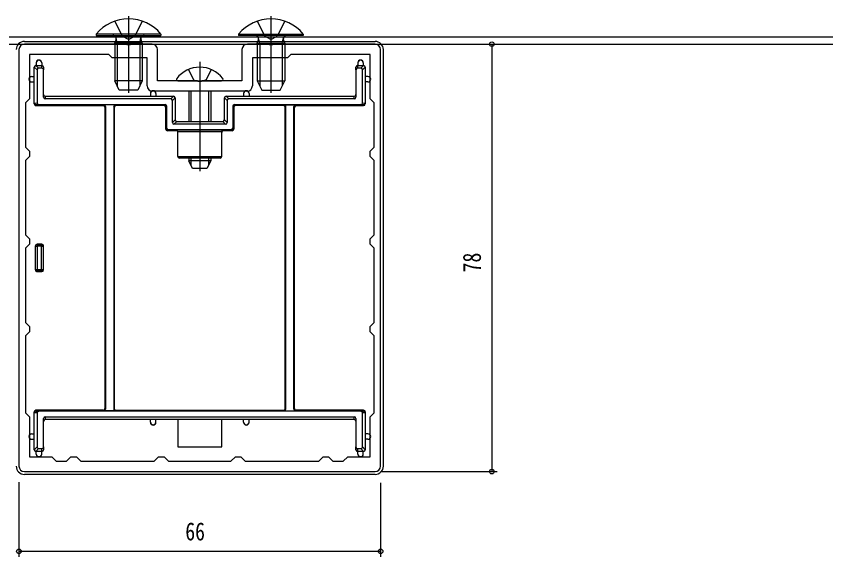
# Model space of a CAD drawing. Units: millimetres, scale not verified. Extents: x -420 to 420, y -297 to 297.
# Drawn here: x -256.5 to -108.8, y 0.6 to 99.3 of the extents above; entities that cross this region are included whole.
import ezdxf
from ezdxf.enums import TextEntityAlignment as Align

# ---------------------------------------------------------------- set-up
doc = ezdxf.new("R2010")
doc.units = ezdxf.units.MM
doc.header["$LTSCALE"] = 2
for name, color, linetype in [('0-2_YKK_11', 7, 'Continuous'), ('0-3_YKK_12', 2, 'Continuous'), ('0-4_YKK_13', 4, 'Continuous'), ('0-5_YKK_D', 6, 'Continuous')]:
    doc.layers.add(name, color=color, linetype=linetype)
doc.styles.add('ＭＳ ゴシック', font='')
doc.styles.get('ＭＳ ゴシック').set_extended_font_data('MS Gothic')

msp = doc.modelspace()

# ---------------------------------------------------------------- linework, layer by layer
at = {"layer": '0-2_YKK_11'}
for p, q in [((-256.025, 93.166), (-256.025, 17.166)), ((-190.025, 17.166), (-190.025, 93.166)), ((-214.425, 85.566), (-231.625, 85.566)), ((-255.025, 16.166), (-191.025, 16.166))]:
    msp.add_line(p, q, dxfattribs=at)
for points in [[(-231.725, 94.166), (-235.566, 94.166), (-235.75, 94.046), (-236.3, 94.046), (-236.483, 94.166), (-255.025, 94.166)], [(-215.325, 93.166), (-215.325, 87.466), (-222.566, 87.466), (-222.75, 87.346), (-223.3, 87.346), (-223.483, 87.466), (-230.725, 87.466), (-230.725, 93.166)], [(-191.025, 94.166), (-209.566, 94.166), (-209.75, 94.046), (-210.3, 94.046), (-210.483, 94.166), (-214.325, 94.166)], [(-232.625, 86.566), (-232.625, 91.666), (-239.025, 91.666), (-239.625, 92.266), (-254.125, 92.266), (-254.125, 84.166), (-254.825, 83.466), (-254.825, 75.366), (-254.125, 74.666), (-254.125, 73.666), (-254.825, 72.966), (-254.825, 59.366), (-254.125, 58.666), (-254.125, 57.666), (-254.825, 56.966), (-254.825, 43.366), (-254.125, 42.666), (-254.125, 41.666), (-254.825, 40.966), (-254.825, 26.866), (-254.125, 26.166), (-254.125, 18.866), (-250.025, 18.866), (-249.225, 18.066), (-247.325, 18.066), (-246.525, 18.866), (-245.525, 18.866), (-244.725, 18.066), (-231.325, 18.066), (-230.525, 18.866), (-229.525, 18.866), (-228.725, 18.066), (-217.325, 18.066), (-216.525, 18.866), (-215.525, 18.866), (-214.725, 18.066), (-201.325, 18.066), (-200.525, 18.866), (-199.525, 18.866), (-198.725, 18.066)], [(-198.725, 18.066), (-196.825, 18.066), (-196.025, 18.866), (-191.925, 18.866), (-191.925, 26.166), (-191.225, 26.866), (-191.225, 40.966), (-191.925, 41.666), (-191.925, 42.666), (-191.225, 43.366), (-191.225, 56.966), (-191.925, 57.666), (-191.925, 58.666), (-191.225, 59.366), (-191.225, 72.966), (-191.925, 73.666), (-191.925, 74.666), (-191.225, 75.366), (-191.225, 83.466), (-191.925, 84.166), (-191.925, 92.266), (-206.425, 92.266), (-207.025, 91.666), (-213.425, 91.666), (-213.425, 86.566)]]:
    msp.add_lwpolyline(points, dxfattribs=at)
for centre, start, end in [((-255.025, 93.166), 90.00001, 179.99999), ((-231.725, 93.166), 0.00001, 89.99999), ((-214.325, 93.166), 90.00001, 179.99999), ((-191.025, 93.166), 0.00001, 89.99999), ((-231.625, 86.566), 180.00001, 269.99999), ((-214.425, 86.566), 270.00001, 359.99999), ((-255.025, 17.166), 180.00001, 269.99999), ((-191.025, 17.166), 270.00001, 359.99999)]:
    msp.add_arc(centre, 1, start, end, dxfattribs=at)
at = {"layer": '0-3_YKK_12'}
for p, q in [((-23.025, 95.466), (-343.025, 95.466)), ((-343.025, 94.166), (-23.025, 94.166))]:
    msp.add_line(p, q, dxfattribs=at)
at = {"layer": '0-4_YKK_13'}
for p, q in [((-236.025, 99.266), (-236.025, 85.267)), ((-210.025, 99.266), (-210.025, 85.267)), ((-238.525, 98.349), (-237.17, 95.632)), ((-233.525, 98.349), (-234.88, 95.632)), ((-212.525, 98.349), (-211.17, 95.632)), ((-207.525, 98.349), (-208.88, 95.632)), ((-255.027, 94.666), (-191.022, 94.666)), ((-241.925, 96.014), (-241.925, 95.766)), ((-230.125, 96.014), (-241.925, 96.014)), ((-241.925, 95.766), (-230.125, 95.766)), ((-238.525, 94.366), (-238.308, 94.961)), ((-238.092, 94.366), (-238.285, 95.289)), ((-236.025, 95.023), (-237.17, 95.632)), ((-236.025, 95.023), (-234.88, 95.632)), ((-233.958, 94.366), (-233.764, 95.289)), ((-233.525, 94.366), (-233.741, 94.961)), ((-230.125, 96.014), (-230.125, 95.766)), ((-215.925, 96.014), (-215.925, 95.766)), ((-215.925, 96.014), (-204.125, 96.014)), ((-204.125, 95.766), (-215.925, 95.766)), ((-212.525, 94.366), (-212.308, 94.961)), ((-212.092, 94.366), (-212.285, 95.289)), ((-210.025, 95.023), (-211.17, 95.632)), ((-210.025, 95.023), (-208.88, 95.632)), ((-207.958, 94.366), (-207.764, 95.289)), ((-207.525, 94.366), (-207.741, 94.961)), ((-204.125, 96.014), (-204.125, 95.766)), ((-233.525, 94.366), (-238.525, 94.366)), ((-238.525, 94.366), (-238.525, 87.466)), ((-238.092, 94.366), (-238.092, 86.546)), ((-233.958, 94.366), (-233.958, 86.546)), ((-233.525, 94.366), (-233.525, 87.466)), ((-212.525, 94.366), (-207.525, 94.366)), ((-212.525, 94.366), (-212.525, 87.466)), ((-212.092, 94.366), (-212.092, 86.546)), ((-207.958, 94.366), (-207.958, 86.546)), ((-207.525, 94.366), (-207.525, 87.466)), ((-189.525, 93.169), (-189.525, 17.164)), ((-252.929, 90.266), (-252.429, 89.766)), ((-252.925, 90.266), (-251.825, 90.266)), ((-252.875, 90.766), (-252.875, 90.266)), ((-251.875, 90.766), (-251.875, 90.266)), ((-251.825, 89.766), (-251.825, 90.266)), ((-223.025, 90.966), (-223.025, 71.003)), ((-194.225, 90.266), (-194.225, 89.766)), ((-194.225, 90.266), (-193.125, 90.266)), ((-194.175, 90.766), (-194.175, 90.266)), ((-193.621, 89.766), (-193.121, 90.266)), ((-193.175, 90.766), (-193.175, 90.266)), ((-252.725, 89.47), (-253.225, 89.97)), ((-252.725, 89.47), (-252.725, 83.441)), ((-251.825, 89.766), (-252.429, 89.766)), ((-251.525, 89.966), (-251.525, 89.462)), ((-251.525, 84.471), (-251.525, 89.462)), ((-225.1, 89.543), (-224.17, 87.678)), ((-220.95, 89.543), (-221.88, 87.678)), ((-194.525, 89.462), (-194.525, 89.966)), ((-194.525, 89.462), (-194.525, 84.471)), ((-193.621, 89.766), (-194.225, 89.766)), ((-192.825, 89.97), (-193.325, 89.47)), ((-193.325, 83.441), (-193.325, 89.47)), ((-253.725, 88.266), (-253.225, 88.266)), ((-253.725, 87.266), (-253.225, 87.266)), ((-233.525, 87.466), (-238.525, 87.466)), ((-237.725, 85.766), (-238.525, 87.466)), ((-233.525, 87.466), (-234.325, 85.766)), ((-227, 87.466), (-219.049, 87.466)), ((-224.17, 87.678), (-223.772, 87.466)), ((-221.88, 87.678), (-222.278, 87.466)), ((-212.525, 87.466), (-211.725, 85.766)), ((-212.525, 87.466), (-207.525, 87.466)), ((-208.325, 85.766), (-207.525, 87.466)), ((-192.325, 88.266), (-192.825, 88.266)), ((-192.325, 87.266), (-192.825, 87.266)), ((-234.325, 85.766), (-237.725, 85.766)), ((-211.725, 85.766), (-208.325, 85.766)), ((-251.225, 84.666), (-251.225, 84.166)), ((-251.225, 84.666), (-227.825, 84.666)), ((-232.025, 85.166), (-232.025, 84.666)), ((-231.025, 85.166), (-231.025, 84.666)), ((-228.321, 84.166), (-227.821, 84.666)), ((-227.525, 84.37), (-228.025, 83.87)), ((-227.525, 84.366), (-227.525, 80.366)), ((-225.025, 85.566), (-225.025, 80.066)), ((-224.646, 85.566), (-224.646, 80.066)), ((-221.404, 85.566), (-221.404, 80.066)), ((-221.025, 85.566), (-221.025, 80.066)), ((-218.025, 83.87), (-218.525, 84.37)), ((-218.525, 80.366), (-218.525, 84.366)), ((-218.229, 84.666), (-217.729, 84.166)), ((-218.225, 84.666), (-194.825, 84.666)), ((-215.025, 85.166), (-215.025, 84.666)), ((-214.025, 85.166), (-214.025, 84.666)), ((-194.825, 84.166), (-194.825, 84.666)), ((-253.225, 83.414), (-252.725, 83.441)), ((-253.225, 83.266), (-253.225, 83.415)), ((-252.421, 83.141), (-252.925, 83.115)), ((-252.925, 83.115), (-252.925, 82.966)), ((-252.925, 82.966), (-240.625, 82.966)), ((-252.421, 83.141), (-229.35, 83.141)), ((-228.321, 84.166), (-251.225, 84.166)), ((-240.625, 82.966), (-240.52, 83.071)), ((-238.429, 83.071), (-240.52, 83.071)), ((-240.22, 82.771), (-240.325, 82.666)), ((-240.22, 82.771), (-240.22, 27.562)), ((-238.625, 82.666), (-238.729, 82.771)), ((-238.729, 82.771), (-238.729, 27.562)), ((-238.429, 83.071), (-238.325, 82.966)), ((-229.525, 82.966), (-238.325, 82.966)), ((-229.525, 82.966), (-229.35, 83.141)), ((-229.05, 82.841), (-229.225, 82.666)), ((-229.05, 78.841), (-229.05, 82.841)), ((-228.025, 79.862), (-228.025, 83.87)), ((-218.025, 83.87), (-218.025, 79.862)), ((-194.825, 84.166), (-217.729, 84.166)), ((-216.999, 82.841), (-216.999, 78.841)), ((-216.825, 82.666), (-216.999, 82.841)), ((-216.699, 83.141), (-193.628, 83.141)), ((-216.699, 83.141), (-216.525, 82.966)), ((-207.725, 82.966), (-216.525, 82.966)), ((-207.725, 82.966), (-207.62, 83.071)), ((-207.62, 83.071), (-205.529, 83.071)), ((-207.32, 82.771), (-207.425, 82.666)), ((-207.32, 27.562), (-207.32, 82.771)), ((-205.725, 82.666), (-205.829, 82.771)), ((-205.829, 27.562), (-205.829, 82.771)), ((-205.529, 83.071), (-205.425, 82.966)), ((-205.425, 82.966), (-193.125, 82.966)), ((-193.125, 83.115), (-193.628, 83.141)), ((-193.325, 83.441), (-192.825, 83.414)), ((-193.125, 82.966), (-193.125, 83.115)), ((-192.825, 83.415), (-192.825, 83.266)), ((-240.325, 82.666), (-240.325, 27.666)), ((-238.625, 82.666), (-238.625, 27.666)), ((-229.225, 78.666), (-229.225, 82.666)), ((-216.825, 82.666), (-216.825, 78.666)), ((-207.425, 27.666), (-207.425, 82.666)), ((-205.725, 27.666), (-205.725, 82.666)), ((-228.025, 79.862), (-227.525, 80.362)), ((-227.229, 80.066), (-227.729, 79.566)), ((-227.225, 80.066), (-218.825, 80.066)), ((-218.321, 79.566), (-218.821, 80.066)), ((-218.525, 80.362), (-218.025, 79.862)), ((-229.225, 78.666), (-229.05, 78.841)), ((-228.75, 78.541), (-228.925, 78.366)), ((-227.325, 78.366), (-228.925, 78.366)), ((-217.299, 78.541), (-228.75, 78.541)), ((-218.321, 79.566), (-227.729, 79.566)), ((-227.325, 78.366), (-227.325, 78.454)), ((-218.725, 78.454), (-218.725, 78.366)), ((-217.125, 78.366), (-218.725, 78.366)), ((-217.125, 78.366), (-217.299, 78.541)), ((-216.999, 78.841), (-216.825, 78.666)), ((-227.025, 73.666), (-227.025, 78.154)), ((-219.025, 73.666), (-219.025, 78.154)), ((-227.025, 73.666), (-219.025, 73.666)), ((-219.325, 73.366), (-226.725, 73.366)), ((-225.025, 73.366), (-225.025, 72.866)), ((-221.025, 72.866), (-225.025, 72.866)), ((-224.325, 71.466), (-225.025, 72.866)), ((-224.646, 73.366), (-224.646, 72.108)), ((-221.025, 72.866), (-221.725, 71.466)), ((-221.404, 73.366), (-221.404, 72.108)), ((-221.025, 73.366), (-221.025, 72.866)), ((-221.725, 71.466), (-224.325, 71.466)), ((-252.725, 57.666), (-252.725, 57.599)), ((-251.825, 57.666), (-252.725, 57.666)), ((-251.892, 57.599), (-251.825, 57.666)), ((-253.025, 57.299), (-253.025, 57.366)), ((-252.725, 57.599), (-252.725, 57.299)), ((-252.725, 57.599), (-251.892, 57.599)), ((-251.892, 57.299), (-252.725, 57.299)), ((-251.892, 57.299), (-251.892, 57.599)), ((-251.525, 57.366), (-251.592, 57.299)), ((-251.525, 52.966), (-251.525, 57.366)), ((-253.025, 53.034), (-252.725, 53.034)), ((-253.025, 52.966), (-253.025, 53.034)), ((-252.725, 53.034), (-251.892, 53.034)), ((-251.892, 53.034), (-251.592, 53.034)), ((-251.825, 52.666), (-251.892, 52.734)), ((-251.592, 53.034), (-251.525, 52.966)), ((-253.225, 26.918), (-253.225, 27.066)), ((-252.725, 26.892), (-253.225, 26.918)), ((-252.925, 27.366), (-252.925, 27.218)), ((-240.625, 27.366), (-252.925, 27.366)), ((-252.925, 27.218), (-252.421, 27.192)), ((-252.725, 26.892), (-252.725, 20.662)), ((-193.628, 27.192), (-252.421, 27.192)), ((-240.52, 27.262), (-240.625, 27.366)), ((-238.429, 27.262), (-240.52, 27.262)), ((-240.325, 27.666), (-240.22, 27.562)), ((-238.729, 27.562), (-238.625, 27.666)), ((-238.325, 27.366), (-238.429, 27.262)), ((-238.325, 27.366), (-207.725, 27.366)), ((-207.62, 27.262), (-207.725, 27.366)), ((-207.62, 27.262), (-205.529, 27.262)), ((-207.425, 27.666), (-207.32, 27.562)), ((-205.829, 27.562), (-205.725, 27.666)), ((-205.425, 27.366), (-205.529, 27.262)), ((-193.125, 27.366), (-205.425, 27.366)), ((-193.628, 27.192), (-193.125, 27.218)), ((-192.825, 26.918), (-193.325, 26.892)), ((-193.325, 20.662), (-193.325, 26.892)), ((-193.125, 27.218), (-193.125, 27.366)), ((-192.825, 27.066), (-192.825, 26.918)), ((-251.525, 20.671), (-251.525, 25.862)), ((-251.225, 26.166), (-194.825, 26.166)), ((-251.225, 26.166), (-251.225, 25.666)), ((-194.825, 25.666), (-251.225, 25.666)), ((-232.025, 25.166), (-232.025, 25.666)), ((-231.025, 25.166), (-231.025, 25.666)), ((-227.025, 25.666), (-227.025, 20.666)), ((-219.025, 20.666), (-219.025, 25.666)), ((-215.025, 25.166), (-215.025, 25.666)), ((-214.025, 25.166), (-214.025, 25.666)), ((-194.825, 25.666), (-194.825, 26.166)), ((-194.525, 25.862), (-194.525, 20.671)), ((-253.725, 23.066), (-253.225, 23.066)), ((-192.325, 23.066), (-192.825, 23.066)), ((-253.725, 22.066), (-253.225, 22.066)), ((-192.325, 22.066), (-192.825, 22.066)), ((-253.225, 20.162), (-252.725, 20.662)), ((-252.429, 20.366), (-252.929, 19.866)), ((-251.825, 19.866), (-252.925, 19.866)), ((-252.875, 19.366), (-252.875, 19.866)), ((-252.429, 20.366), (-251.825, 20.366)), ((-251.875, 19.366), (-251.875, 19.866)), ((-251.825, 19.866), (-251.825, 20.366)), ((-251.525, 20.671), (-251.525, 20.166)), ((-227.025, 20.666), (-219.025, 20.666)), ((-194.525, 20.166), (-194.525, 20.671)), ((-194.225, 20.366), (-193.621, 20.366)), ((-194.225, 20.366), (-194.225, 19.866)), ((-193.125, 19.866), (-194.225, 19.866)), ((-194.175, 19.366), (-194.175, 19.866)), ((-193.121, 19.866), (-193.621, 20.366)), ((-193.325, 20.662), (-192.825, 20.162)), ((-193.175, 19.366), (-193.175, 19.866)), ((-191.022, 15.666), (-255.027, 15.666))]:
    msp.add_line(p, q, dxfattribs=at)
for points in [[(-253.225, 83.414), (-253.225, 83.415), (-253.225, 89.966)], [(-192.825, 89.966), (-192.825, 83.415), (-192.825, 83.414)], [(-253.025, 53.034), (-253.025, 57.299), (-252.725, 57.299), (-252.725, 53.034)], [(-251.892, 53.034), (-251.892, 57.299), (-251.592, 57.299), (-251.592, 53.034)], [(-251.892, 53.034), (-251.892, 52.734), (-252.725, 52.734), (-252.725, 53.034)], [(-252.725, 52.734), (-252.725, 52.666), (-251.825, 52.666)], [(-253.225, 20.166), (-253.225, 26.918), (-253.225, 26.918)], [(-192.825, 26.918), (-192.825, 26.918), (-192.825, 20.166)]]:
    msp.add_lwpolyline(points, dxfattribs=at)
for centre, radius, start, end in [((-236.025, 91.066), 7.7, 39.98312, 140.01688), ((-210.025, 91.066), 7.7, 39.98312, 140.01688), ((-238.872, 95.166), 0.6, 340.03043, 90), ((-233.177, 95.166), 0.6, 90, 199.96957), ((-212.872, 95.166), 0.6, 340.03043, 90), ((-207.177, 95.166), 0.6, 90, 199.96957), ((-252.925, 89.966), 0.3, 90.77436, 179.22564), ((-252.925, 89.966), 0.3, 90, 90.77436), ((-252.375, 90.766), 0.5, 0, 180), ((-252.375, 90.721), 0.502, 5.14122, 174.85878), ((-251.825, 89.966), 0.3, 0, 90), ((-194.225, 89.966), 0.3, 90, 180), ((-193.675, 90.766), 0.5, 0, 180), ((-193.675, 90.721), 0.502, 5.14118, 174.85882), ((-193.125, 89.966), 0.3, 89.22564, 90), ((-193.125, 89.966), 0.3, 0.77436, 89.22564), ((-252.925, 89.966), 0.3, 179.22564, 180), ((-223.025, 84.666), 5.3, 37.71409, 142.28591), ((-193.125, 89.966), 0.3, 0, 0.77436), ((-253.725, 87.766), 0.5, 90, 270), ((-253.68, 87.766), 0.502, 95.14124, 264.85876), ((-227, 87.741), 0.274, 142.28591, 270), ((-219.049, 87.741), 0.274, 270, 37.71409), ((-192.37, 87.766), 0.502, 275.14081, 84.85919), ((-192.325, 87.766), 0.5, 270, 90), ((-251.225, 84.966), 0.3, 180, 270), ((-231.525, 85.166), 0.5, 0, 180), ((-231.525, 85.121), 0.502, 5.14121, 174.85879), ((-227.825, 84.366), 0.3, 89.22564, 90), ((-227.825, 84.366), 0.3, 0.77436, 89.22564), ((-227.825, 84.366), 0.3, 0, 0.77436), ((-218.225, 84.366), 0.3, 90.77436, 179.22564), ((-218.225, 84.366), 0.3, 179.22564, 180), ((-218.225, 84.366), 0.3, 90, 90.77436), ((-214.525, 85.166), 0.5, 0, 180), ((-214.525, 85.121), 0.502, 5.14143, 174.85857), ((-194.825, 84.966), 0.3, 270, 0), ((-227.225, 80.366), 0.3, 180, 180.77436), ((-227.225, 80.366), 0.3, 180.77436, 269.22564), ((-227.225, 80.366), 0.3, 269.22564, 270), ((-218.825, 80.366), 0.3, 270, 270.77436), ((-218.825, 80.366), 0.3, 270.77436, 359.22564), ((-218.825, 80.366), 0.3, 359.22564, 0), ((-227.325, 78.154), 0.3, 0.00135, 90.00078), ((-218.725, 78.154), 0.3, 89.99887, 179.99935), ((-226.725, 73.666), 0.3, 180, 270), ((-219.325, 73.666), 0.3, 270, 0), ((-252.725, 57.299), 0.3, 89.99904, 179.99909), ((-251.892, 57.299), 0.3, 0.00488, 89.99486), ((-252.725, 53.034), 0.3, 180.00091, 270.00096), ((-251.892, 53.034), 0.3, 270.00514, 359.99512), ((-251.225, 25.366), 0.3, 90, 180), ((-231.525, 25.211), 0.502, 185.14145, 354.85855), ((-231.525, 25.166), 0.5, 180, 0), ((-214.525, 25.211), 0.502, 185.14167, 354.85833), ((-214.525, 25.166), 0.5, 180, 0), ((-194.825, 25.366), 0.3, 0, 90), ((-253.725, 22.566), 0.5, 90, 270), ((-253.68, 22.566), 0.502, 95.14146, 264.85854), ((-192.37, 22.566), 0.502, 275.14103, 84.85897), ((-192.325, 22.566), 0.5, 270, 90), ((-252.925, 20.166), 0.3, 180, 180.77436), ((-252.925, 20.166), 0.3, 180.77436, 269.22564), ((-252.925, 20.166), 0.3, 269.22564, 270), ((-252.375, 19.411), 0.502, 185.14143, 354.85857), ((-252.375, 19.366), 0.5, 180, 0), ((-251.825, 20.166), 0.3, 270, 0), ((-194.225, 20.166), 0.3, 180, 270), ((-193.675, 19.411), 0.502, 185.14139, 354.85861), ((-193.675, 19.366), 0.5, 180, 0), ((-193.125, 20.166), 0.3, 270, 270.77436), ((-193.125, 20.166), 0.3, 270.77436, 359.22564), ((-193.125, 20.166), 0.3, 359.22564, 0)]:
    msp.add_arc(centre, radius, start, end, dxfattribs=at)
for centre, major_axis, ratio, start_param, end_param in [((-255.022, 93.164), (-1.065, 1.065), 0.99628, 5.4996506, 7.06672), ((-191.027, 93.164), (1.065, 1.065), 0.99628, 5.4996506, 7.06672), ((-252.421, 89.462), (-0.218, 0.218), 0.973329, 5.5113023, 7.0550683), ((-251.825, 89.462), (0, -0.304), 0.986394, 1.5707963, 3.1415927), ((-194.225, 89.462), (0, 0.304), 0.986394, 6.2831853, 7.8539816), ((-193.629, 89.462), (-0.218, -0.218), 0.973329, 2.3697096, 3.9134757), ((-251.225, 84.471), (0, -0.304), 0.986394, 4.712389, 6.2831853), ((-194.825, 84.471), (0, 0.304), 0.986394, 3.1415927, 4.712389), ((-252.925, 83.415), (0.218, -0.207), 0.999277, 3.9019076, 5.4712693), ((-252.925, 83.266), (0, 0.3), 0.999962, 1.5707963, 3.1415927), ((-252.421, 83.441), (0.304, 0.016), 0.986357, 3.0899916, 4.6593533), ((-240.625, 82.666), (0.212, 0.212), 0.999924, 5.4978252, 7.0685454), ((-240.52, 82.771), (0.212, 0.212), 0.999924, 5.4978252, 7.0685454), ((-238.429, 82.771), (-0.212, 0.212), 0.999924, 5.4978252, 7.0685454), ((-238.325, 82.666), (-0.212, 0.212), 0.999924, 5.4978252, 7.0685454), ((-229.525, 82.666), (0.212, 0.212), 0.999924, 5.4978252, 7.0685454), ((-229.35, 82.841), (0.212, 0.212), 0.999924, 5.4978252, 7.0685454), ((-228.329, 83.862), (-0.218, -0.218), 0.973329, 2.3697096, 3.9134757), ((-217.721, 83.862), (0.218, -0.218), 0.973329, 2.3697096, 3.9134757), ((-216.699, 82.841), (-0.212, 0.212), 0.999924, 5.4978252, 7.0685454), ((-216.525, 82.666), (-0.212, 0.212), 0.999924, 5.4978252, 7.0685454), ((-207.725, 82.666), (0.212, 0.212), 0.999924, 5.4978252, 7.0685454), ((-207.62, 82.771), (0.212, 0.212), 0.999924, 5.4978252, 7.0685454), ((-205.529, 82.771), (-0.212, 0.212), 0.999924, 5.4978252, 7.0685454), ((-205.425, 82.666), (-0.212, 0.212), 0.999924, 5.4978252, 7.0685454), ((-193.629, 83.441), (0.304, -0.016), 0.986357, 4.7654246, 6.3347863), ((-193.125, 83.415), (0.218, 0.207), 0.999277, 3.9535086, 5.5228703), ((-193.125, 83.266), (0, 0.3), 0.999962, 3.1415927, 4.712389), ((-227.721, 79.871), (0.218, 0.218), 0.973329, 2.3697096, 3.9134757), ((-218.329, 79.871), (-0.218, 0.218), 0.973329, 2.3697096, 3.9134757), ((-228.925, 78.666), (-0.212, -0.212), 0.999924, 5.4978252, 7.0685454), ((-228.75, 78.841), (-0.212, -0.212), 0.999924, 5.4978252, 7.0685454), ((-223.025, 78.454), (4.3, 0), 0.008727, 3.1150585, 3.1415927), ((-227.325, 78.066), (0, -0.3), 0.999962, 1.5707963, 3.1415927), ((-223.025, 78.454), (4.3, 0), 0.008727, 0.0260976, 3.1150585), ((-218.725, 78.066), (0, 0.3), 0.999962, 0, 1.5707963), ((-223.025, 78.454), (4.3, 0), 0.008727, 6.2831853, 6.3092829), ((-217.299, 78.841), (0.212, -0.212), 0.999924, 5.4978252, 7.0685454), ((-217.125, 78.666), (0.212, -0.212), 0.999924, 5.4978252, 7.0685454), ((-223.025, 78.154), (4, 0), 0.009381, 6.2831853, 9.424778), ((-252.725, 57.366), (0, -0.3), 0.999962, 3.1415927, 4.712389), ((-251.825, 57.366), (0.212, 0.212), 0.999924, 5.4978252, 7.0685454), ((-252.725, 52.966), (0, 0.3), 0.999962, 1.5707963, 3.1415927), ((-251.825, 52.966), (0.212, -0.212), 0.999924, 5.4978252, 7.0685454), ((-252.925, 27.066), (0, -0.3), 0.999962, 3.1415927, 4.712389), ((-252.925, 26.918), (0.218, 0.207), 0.999277, 0.811916, 2.3812777), ((-252.421, 26.892), (-0.304, 0.016), 0.986357, 4.7654246, 6.3347863), ((-240.625, 27.666), (0.212, -0.212), 0.999924, 5.4978252, 7.0685454), ((-240.52, 27.562), (0.212, -0.212), 0.999924, 5.4978252, 7.0685454), ((-238.429, 27.562), (-0.212, -0.212), 0.999924, 5.4978252, 7.0685454), ((-238.325, 27.666), (-0.212, -0.212), 0.999924, 5.4978252, 7.0685454), ((-207.725, 27.666), (0.212, -0.212), 0.999924, 5.4978252, 7.0685454), ((-207.62, 27.562), (0.212, -0.212), 0.999924, 5.4978252, 7.0685454), ((-205.529, 27.562), (-0.212, -0.212), 0.999924, 5.4978252, 7.0685454), ((-205.425, 27.666), (-0.212, -0.212), 0.999924, 5.4978252, 7.0685454), ((-193.629, 26.892), (-0.304, -0.016), 0.986357, 3.0899916, 4.6593533), ((-193.125, 27.066), (0, -0.3), 0.999962, 1.5707963, 3.1415927), ((-193.125, 26.918), (0.218, -0.207), 0.999277, 0.760315, 2.3296767), ((-251.225, 25.862), (0, -0.304), 0.986394, 3.1415927, 4.712389), ((-194.825, 25.862), (0, 0.304), 0.986394, 4.712389, 6.2831853), ((-252.421, 20.671), (0.218, 0.218), 0.973329, 2.3697096, 3.9134757), ((-251.825, 20.671), (0, -0.304), 0.986394, 6.2831853, 7.8539816), ((-194.225, 20.671), (0, 0.304), 0.986394, 1.5707963, 3.1415927), ((-193.629, 20.671), (-0.218, 0.218), 0.973329, 2.3697096, 3.9134757), ((-255.022, 17.169), (-1.065, -1.065), 0.99628, 5.4996506, 7.06672), ((-191.027, 17.169), (1.065, -1.065), 0.99628, 5.4996506, 7.06672)]:
    msp.add_ellipse(centre, major_axis=major_axis, ratio=ratio, start_param=start_param, end_param=end_param, dxfattribs=at)
msp.add_ellipse((-223.025, 27.279), major_axis=(1.692, 0), ratio=0.008727, dxfattribs=at)
at = {"layer": '0-5_YKK_D'}
for p, q in [((-190.025, 94.166), (-168.725, 94.166)), ((-169.725, 94.166), (-169.725, 16.166)), ((-190.025, 16.166), (-168.725, 16.166)), ((-256.025, 14.24), (-256.025, 0.627)), ((-190.025, 14.135), (-190.025, 0.627)), ((-256.025, 1.627), (-190.025, 1.627))]:
    msp.add_line(p, q, dxfattribs=at)
for centre in [(-169.725, 94.166), (-169.725, 16.166), (-256.025, 1.627), (-190.025, 1.627)]:
    msp.add_circle(centre, 0.425, dxfattribs=at)

# ---------------------------------------------------------------- texts
at = {"layer": '0-5_YKK_D', "style": 'ＭＳ ゴシック', "width": 0.8}
msp.add_text('78', height=3.299, rotation=90, dxfattribs=at).set_placement((-170.725, 52.526), align=Align.BOTTOM_LEFT)
msp.add_text('66', height=3.299, dxfattribs=at).set_placement((-225.665, 2.627), align=Align.BOTTOM_LEFT)

doc.saveas('drawing.dxf')
